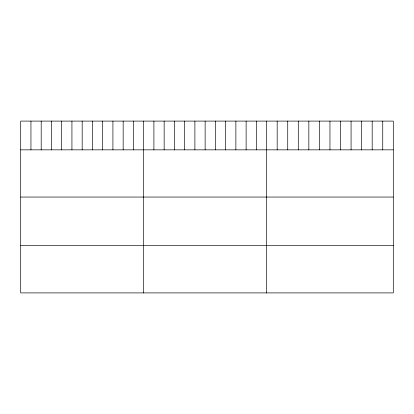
<?xml version="1.0" encoding="UTF-8"?>
<svg xmlns="http://www.w3.org/2000/svg" width="414" height="414" viewBox="0 0 414 414"><rect width="100%" height="100%" fill="white"/><g stroke="black" fill="none" stroke-linecap="round" stroke-linejoin="round"><path stroke-width="0.62" d="M393.3 149.842L393.3 292.905L20.7 292.905L20.7 121.095L393.3 121.095L393.3 149.842L20.7 149.842M20.7 197.054L393.3 197.054M20.7 245.693L393.3 245.693M382.743 121.095L382.743 149.842M372.186 121.095L372.186 149.842M361.629 121.095L361.629 149.842M351.072 121.095L351.072 149.842M340.515 121.095L340.515 149.842M329.958 121.095L329.958 149.842M319.401 121.095L319.401 149.842M308.844 121.095L308.844 149.842M298.287 121.095L298.287 149.842M287.73 121.095L287.73 149.842M277.173 121.095L277.173 149.842M266.616 121.095L266.616 292.905M256.369 121.095L256.369 149.842M246.123 121.095L246.123 149.842M235.876 121.095L235.876 149.842M225.63 121.095L225.63 149.842M215.383 121.095L215.383 149.842M205.137 121.095L205.137 149.842M194.891 121.095L194.891 149.842M184.644 121.095L184.644 149.842M174.397 121.095L174.397 149.842M164.151 121.095L164.151 149.842M153.904 121.095L153.904 149.842M143.658 121.095L143.658 292.905M133.411 121.095L133.411 149.842M123.165 121.095L123.165 149.842M112.918 121.095L112.918 149.842M102.672 121.095L102.672 149.842M92.425 121.095L92.425 149.842M82.179 121.095L82.179 149.842M71.932 121.095L71.932 149.842M61.686 121.095L61.686 149.842M51.44 121.095L51.44 149.842M41.193 121.095L41.193 149.842M30.946 121.095L30.946 149.842"/></g></svg>
